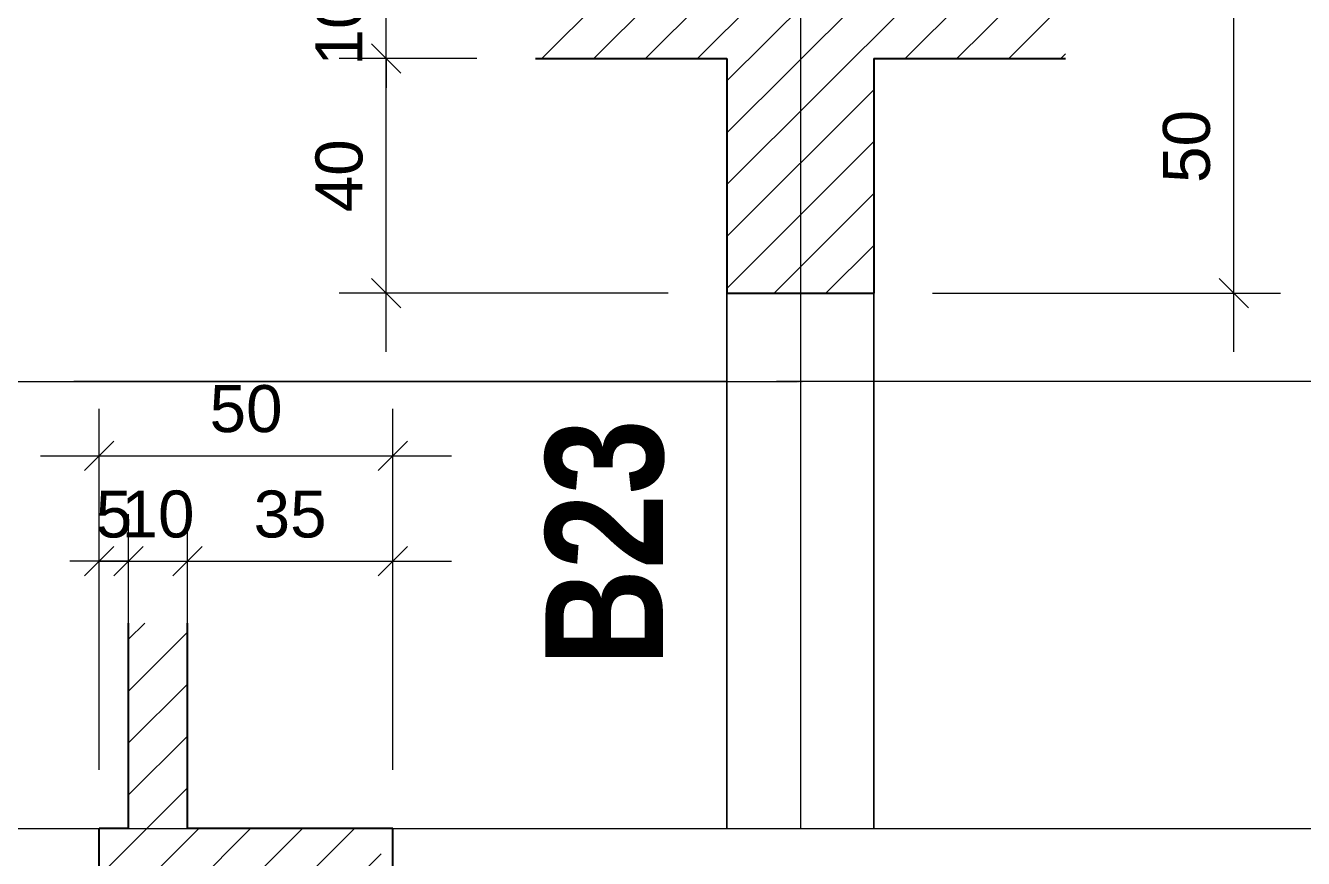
# Model space of a CAD drawing. Header units: millimetres. Extents: x 62 to 4126, y 148 to 2776.
# Drawn here: x 2746.9 to 2964.6, y 1535.5 to 1677.4 of the extents above; entities that cross this region are included whole.
import ezdxf

# ---------------------------------------------------------------- set-up
doc = ezdxf.new("R2010")
doc.units = ezdxf.units.MM
doc.linetypes.add('DASHDOT', pattern=[25.4, 12.7, -6.35, 0, -6.35])
doc.linetypes.add('Solid Line copy-002', pattern=[1150, 5, -278.333333, 595, -271.666667])
for name, color, linetype, lineweight in [('! Plochi sech', 210, 'Continuous', 25), ('!Dimension', 70, 'Continuous', 25), ('035', 30, 'Continuous', 30), ('Osi', 70, 'DASHDOT', 25)]:
    doc.layers.add(name, color=color, linetype=linetype, lineweight=lineweight)
doc.layers.add('text', color=7, linetype='Continuous')
doc.styles.add('GENERATED_STYLE_3', font='ARIALNB.TTF')
doc.styles.get("Standard").update_dxf_attribs({"font": 'arial.ttf'})
doc.dimstyles.get("Standard").update_dxf_attribs({"dimtxt": 2.5, "dimasz": 2.5, "dimexe": 1.25, "dimexo": 0.625, "dimtad": 1, "dimtxsty": 'Standard', "dimcen": 2.5, "dimazin": 3, "dimtfac": 1, "dimtmove": 0, "dimatfit": 3})

# ---------------------------------------------------------------- blocks, each defined once
blk = doc.blocks.new('_Oblique')
at = {"color": 0, "linetype": 'ByBlock', "lineweight": -2}
blk.add_line((-0.5, -0.5), (0.5, 0.5), dxfattribs=at)
blk = doc.blocks.new('*D1895')
at = {"layer": '! Plochi sech', "color": 7, "lineweight": 20, "transparency": 16777216}
for p, q in [((8945673.5, 4962529.5), (8945673.5, 4962964.6)), ((8945723.5, 4962879.5), (8945723.5, 4962964.6))]:
    blk.add_line(p, q, dxfattribs=at)
at = {"layer": '! Plochi sech', "color": 0, "lineweight": -2, "transparency": 16777216}
for p, q in [((8945673.5, 4962884.6), (8945623.5, 4962884.6)), ((8945673.5, 4962884.6), (8945723.5, 4962884.6)), ((8945723.5, 4962884.6), (8945773.5, 4962884.6))]:
    blk.add_line(p, q, dxfattribs=at)
at = {"layer": 'Defpoints', "color": 0, "transparency": 16777216}
for p in [(8945723.5, 4962884.6), (8945723.5, 4962779.5), (8945673.5, 4962429.5)]:
    blk.add_point(p, dxfattribs=at)
at = {"layer": '! Plochi sech', "color": 0, "lineweight": -2, "transparency": 16777216, "xscale": 50, "yscale": 50, "zscale": 50}
blk.add_blockref('_Oblique', (8945673.5, 4962884.6), dxfattribs=at)
at = {"layer": '! Plochi sech', "color": 0, "lineweight": -2, "transparency": 16777216, "xscale": 50, "yscale": 50, "zscale": 50, "rotation": 180}
blk.add_blockref('_Oblique', (8945723.5, 4962884.6), dxfattribs=at)
at = {"layer": '! Plochi sech', "color": 0, "transparency": 16777216, "insert": (8945698.5, 4962964.6), "char_height": 80, "attachment_point": 5}
blk.add_mtext('\\A1;5', dxfattribs=at)
blk = doc.blocks.new('*D1896')
at = {"layer": '! Plochi sech', "color": 7, "lineweight": 20, "transparency": 16777216}
for p, q in [((8945723.5, 4962529.5), (8945723.5, 4962964.6)), ((8945823.5, 4962879.5), (8945823.5, 4962964.6))]:
    blk.add_line(p, q, dxfattribs=at)
at = {"layer": '! Plochi sech', "color": 0, "lineweight": -2, "transparency": 16777216}
for p, q in [((8945723.5, 4962884.6), (8945673.5, 4962884.6)), ((8945723.5, 4962884.6), (8945823.5, 4962884.6)), ((8945823.5, 4962884.6), (8945873.5, 4962884.6))]:
    blk.add_line(p, q, dxfattribs=at)
at = {"layer": 'Defpoints', "color": 0, "transparency": 16777216}
for p in [(8945823.5, 4962884.6), (8945823.5, 4962779.5), (8945723.5, 4962429.5)]:
    blk.add_point(p, dxfattribs=at)
at = {"layer": '! Plochi sech', "color": 0, "lineweight": -2, "transparency": 16777216, "xscale": 50, "yscale": 50, "zscale": 50}
blk.add_blockref('_Oblique', (8945723.5, 4962884.6), dxfattribs=at)
at = {"layer": '! Plochi sech', "color": 0, "lineweight": -2, "transparency": 16777216, "xscale": 50, "yscale": 50, "zscale": 50, "rotation": 180}
blk.add_blockref('_Oblique', (8945823.5, 4962884.6), dxfattribs=at)
at = {"layer": '! Plochi sech', "color": 0, "transparency": 16777216, "insert": (8945773.5, 4962964.6), "char_height": 80, "attachment_point": 5}
blk.add_mtext('\\A1;10', dxfattribs=at)
blk = doc.blocks.new('*D1897')
at = {"layer": '! Plochi sech', "color": 7, "lineweight": 20, "transparency": 16777216}
for p, q in [((8945823.5, 4962529.5), (8945823.5, 4962964.6)), ((8946173.5, 4962529.5), (8946173.5, 4962964.6))]:
    blk.add_line(p, q, dxfattribs=at)
at = {"layer": '! Plochi sech', "color": 0, "lineweight": -2, "transparency": 16777216}
blk.add_line((8945723.5, 4962884.6), (8946273.5, 4962884.6), dxfattribs=at)
at = {"layer": 'Defpoints', "color": 0, "transparency": 16777216}
for p in [(8946173.5, 4962884.6), (8945823.5, 4962429.5), (8946173.5, 4962429.5)]:
    blk.add_point(p, dxfattribs=at)
at = {"layer": '! Plochi sech', "color": 0, "lineweight": -2, "transparency": 16777216, "xscale": 50, "yscale": 50, "zscale": 50, "rotation": 180}
blk.add_blockref('_Oblique', (8945823.5, 4962884.6), dxfattribs=at)
at = {"layer": '! Plochi sech', "color": 0, "lineweight": -2, "transparency": 16777216, "xscale": 50, "yscale": 50, "zscale": 50}
blk.add_blockref('_Oblique', (8946173.5, 4962884.6), dxfattribs=at)
at = {"layer": '! Plochi sech', "color": 0, "transparency": 16777216, "insert": (8945998.5, 4962964.6), "char_height": 80, "attachment_point": 5}
blk.add_mtext('\\A1;35', dxfattribs=at)
blk = doc.blocks.new('*D1898')
at = {"layer": '! Plochi sech', "color": 7, "lineweight": 20, "transparency": 16777216}
for p, q in [((8945673.5, 4962529.5), (8945673.5, 4963144.1)), ((8946173.5, 4962529.5), (8946173.5, 4963144.1))]:
    blk.add_line(p, q, dxfattribs=at)
at = {"layer": '! Plochi sech', "color": 0, "lineweight": -2, "transparency": 16777216}
blk.add_line((8945573.5, 4963064.1), (8946273.5, 4963064.1), dxfattribs=at)
at = {"layer": 'Defpoints', "color": 0, "transparency": 16777216}
for p in [(8946173.5, 4963064.1), (8945673.5, 4962429.5), (8946173.5, 4962429.5)]:
    blk.add_point(p, dxfattribs=at)
at = {"layer": '! Plochi sech', "color": 0, "lineweight": -2, "transparency": 16777216, "xscale": 50, "yscale": 50, "zscale": 50, "rotation": 180}
blk.add_blockref('_Oblique', (8945673.5, 4963064.1), dxfattribs=at)
at = {"layer": '! Plochi sech', "color": 0, "lineweight": -2, "transparency": 16777216, "xscale": 50, "yscale": 50, "zscale": 50}
blk.add_blockref('_Oblique', (8946173.5, 4963064.1), dxfattribs=at)
at = {"layer": '! Plochi sech', "color": 0, "transparency": 16777216, "insert": (8945923.5, 4963144.1), "char_height": 80, "attachment_point": 5}
blk.add_mtext('\\A1;50', dxfattribs=at)
blk = doc.blocks.new('*D2473')
at = {"layer": '!Dimension', "color": 0, "lineweight": -2}
for p, q in [((2646.91, 1616.72), (2646.91, 1616.93)), ((2647.09, 1616.75), (2753.95, 1616.75)), ((2866.23, 1616.75), (2755.16, 1616.75)), ((2866.41, 1616.72), (2866.41, 1616.93))]:
    blk.add_line(p, q, dxfattribs=at)
at = {"layer": '!Dimension', "color": 0}
for points in [[(2647.09, 1616.78), (2647.09, 1616.72), (2646.91, 1616.75)], [(2866.23, 1616.72), (2866.23, 1616.78), (2866.41, 1616.75)]]:
    blk.add_solid(points, dxfattribs=at)
at = {"layer": 'Defpoints', "color": 0}
for p in [(2646.91, 1616.66), (2866.41, 1616.75), (2866.41, 1616.66)]:
    blk.add_point(p, dxfattribs=at)
at = {"layer": '!Dimension', "color": 0, "insert": (2754.55, 1616.75), "char_height": 0.18, "attachment_point": 5}
blk.add_mtext('\\A1;219.5000', dxfattribs=at)
blk = doc.blocks.new('*D2074')
at = {"color": 0, "linetype": 'Continuous', "lineweight": -2, "transparency": 16777216}
for p, q in [((8980332.2, 5150164), (8980332.2, 5150214)), ((8980332.2, 5150064), (8980332.2, 5150164)), ((8980332.2, 5150064), (8980332.2, 5150014))]:
    blk.add_line(p, q, dxfattribs=at)
at = {"color": 7, "linetype": 'Continuous', "lineweight": 20, "transparency": 16777216}
for p, q in [((8980486.3, 5150164), (8980252.2, 5150164)), ((8980486.3, 5150064), (8980252.2, 5150064))]:
    blk.add_line(p, q, dxfattribs=at)
at = {"layer": 'Defpoints', "color": 0, "linetype": 'Continuous', "transparency": 16777216}
for p in [(8980332.2, 5150164), (8980586.3, 5150164), (8980586.3, 5150064)]:
    blk.add_point(p, dxfattribs=at)
at = {"color": 0, "linetype": 'Continuous', "lineweight": -2, "transparency": 16777216, "xscale": 50, "yscale": 50, "zscale": 50}
for p, rotation in [((8980332.2, 5150164), 270), ((8980332.2, 5150064), 90)]:
    blk.add_blockref('_Oblique', p, dxfattribs=dict(at, rotation=rotation))
at = {"color": 0, "linetype": 'Continuous', "lineweight": 25, "transparency": 16777216, "insert": (8980252.2, 5150114), "char_height": 80, "attachment_point": 5, "rotation": 90}
blk.add_mtext('\\A1;10', dxfattribs=at)
blk = doc.blocks.new('*D2075')
at = {"color": 0, "linetype": 'Continuous', "lineweight": -2, "transparency": 16777216}
blk.add_line((8980332.2, 5149564), (8980332.2, 5150164), dxfattribs=at)
at = {"color": 7, "linetype": 'Continuous', "lineweight": 20, "transparency": 16777216}
for p, q in [((8980486.3, 5150064), (8980252.2, 5150064)), ((8980812.6, 5149664), (8980252.2, 5149664))]:
    blk.add_line(p, q, dxfattribs=at)
at = {"layer": 'Defpoints', "color": 0, "linetype": 'Continuous', "transparency": 16777216}
for p in [(8980332.2, 5150064), (8980586.3, 5150064), (8980912.6, 5149664)]:
    blk.add_point(p, dxfattribs=at)
at = {"color": 0, "linetype": 'Continuous', "lineweight": -2, "transparency": 16777216, "xscale": 50, "yscale": 50, "zscale": 50}
for p, rotation in [((8980332.2, 5150064), 90), ((8980332.2, 5149664), 270)]:
    blk.add_blockref('_Oblique', p, dxfattribs=dict(at, rotation=rotation))
at = {"color": 0, "linetype": 'Continuous', "lineweight": 25, "transparency": 16777216, "insert": (8980252.2, 5149864), "char_height": 80, "attachment_point": 5, "rotation": 90}
blk.add_mtext('\\A1;40', dxfattribs=at)
blk = doc.blocks.new('*D2076')
at = {"color": 0, "linetype": 'Continuous', "lineweight": -2, "transparency": 16777216}
blk.add_line((8981775.6, 5149564), (8981775.6, 5150264), dxfattribs=at)
at = {"color": 7, "linetype": 'Continuous', "lineweight": 20, "transparency": 16777216}
for p, q in [((8981588.9, 5150164), (8981855.6, 5150164)), ((8981262.6, 5149664), (8981855.6, 5149664))]:
    blk.add_line(p, q, dxfattribs=at)
at = {"layer": 'Defpoints', "color": 0, "linetype": 'Continuous', "transparency": 16777216}
for p in [(8981488.9, 5150164), (8981775.6, 5150164), (8981162.6, 5149664)]:
    blk.add_point(p, dxfattribs=at)
at = {"color": 0, "linetype": 'Continuous', "lineweight": -2, "transparency": 16777216, "xscale": 50, "yscale": 50, "zscale": 50}
for p, rotation in [((8981775.6, 5150164), 90), ((8981775.6, 5149664), 270)]:
    blk.add_blockref('_Oblique', p, dxfattribs=dict(at, rotation=rotation))
at = {"color": 0, "linetype": 'Continuous', "lineweight": 25, "transparency": 16777216, "insert": (8981695.6, 5149914), "char_height": 80, "attachment_point": 5, "rotation": 90}
blk.add_mtext('\\A1;50', dxfattribs=at)
blk = doc.blocks.new('*D2561')
at = {"layer": '!Dimension', "color": 0, "lineweight": -2}
for p, q in [((2866.41, 1616.72), (2866.41, 1616.93)), ((2866.59, 1616.75), (2878.37, 1616.75)), ((2891.23, 1616.75), (2879.44, 1616.75)), ((2891.41, 1616.72), (2891.41, 1616.93))]:
    blk.add_line(p, q, dxfattribs=at)
at = {"layer": '!Dimension', "color": 0}
for points in [[(2866.59, 1616.78), (2866.59, 1616.72), (2866.41, 1616.75)], [(2891.23, 1616.72), (2891.23, 1616.78), (2891.41, 1616.75)]]:
    blk.add_solid(points, dxfattribs=at)
at = {"layer": 'Defpoints', "color": 0}
for p in [(2866.41, 1616.66), (2891.41, 1616.75), (2891.41, 1616.66)]:
    blk.add_point(p, dxfattribs=at)
at = {"layer": '!Dimension', "color": 0, "insert": (2878.91, 1616.75), "char_height": 0.18, "attachment_point": 5}
blk.add_mtext('\\A1;25.0000', dxfattribs=at)
blk = doc.blocks.new('*D2597')
at = {"layer": '!Dimension', "color": 0, "lineweight": -2}
for p, q in [((2646.91, 1616.72), (2646.91, 1616.93)), ((2647.09, 1616.75), (2873.61, 1616.75)), ((3110.23, 1616.75), (2874.82, 1616.75)), ((3110.41, 1616.72), (3110.41, 1616.93))]:
    blk.add_line(p, q, dxfattribs=at)
at = {"layer": '!Dimension', "color": 0}
for points in [[(2647.09, 1616.78), (2647.09, 1616.72), (2646.91, 1616.75)], [(3110.23, 1616.72), (3110.23, 1616.78), (3110.41, 1616.75)]]:
    blk.add_solid(points, dxfattribs=at)
at = {"layer": 'Defpoints', "color": 0}
for p in [(2646.91, 1616.66), (3110.41, 1616.75), (3110.41, 1616.66)]:
    blk.add_point(p, dxfattribs=at)
at = {"layer": '!Dimension', "color": 0, "insert": (2874.22, 1616.75), "char_height": 0.18, "attachment_point": 5}
blk.add_mtext('\\A1;463.5000', dxfattribs=at)
blk = doc.blocks.new('A$C26703FA6')
at = {"layer": '! Plochi sech'}
h = blk.add_hatch(dxfattribs=at)
h.set_pattern_fill('ANSI31', color=256, scale=500)
h.set_pattern_definition([(45, (-8945843.49, -4962429.46), (-44.19417382, 44.19417382), [])])
h.paths.add_polyline_path([(0, 350), (-100, 350), (-100, 0), (-150, 0), (-150, -600), (-50, -600), (-50, -250), (330, -250), (330, 0), (0, 0)])
at = {"color": 3, "linetype": 'Continuous', "lineweight": 35}
for p, q in [((-100, 0), (-100, 350)), ((0, 0), (0, 350)), ((-150, -600), (-150, 0)), ((-100, 0), (-150, 0)), ((350, 0), (0, 0)), ((350, -250), (350, 0))]:
    blk.add_line(p, q, dxfattribs=at)
at = {"layer": '! Plochi sech'}
dim = blk.add_linear_dim(base=(350, 634.635), p1=(-150, 0), p2=(350, 0), dimstyle='Standard', dxfattribs=at)
dim.commit()
dim.dimension.update_dxf_attribs({"geometry": '*D1898', "text_midpoint": (100, 634.635), "dimtype": 128, "insert": (-8945823.493, -4962429.458)})
for base, p1, p2, picture, middle in [((-100, 455.135), (-150, 0), (-100, 350), '*D1895', (-125, 535.135)), ((0, 455.135), (-100, 0), (0, 350), '*D1896', (-50, 535.135)), ((350, 455.135), (0, 0), (350, 0), '*D1897', (175, 535.135))]:
    dim = blk.add_linear_dim(base=base, p1=p1, p2=p2, dimstyle='Standard', dxfattribs=at)
    dim.commit()
    dim.dimension.update_dxf_attribs({"geometry": picture, "text_midpoint": middle, "insert": (-8945823.493, -4962429.458)})
blk = doc.blocks.new('A$C161241C2')
at = {"linetype": 'Continuous', "lineweight": 25}
h = blk.add_hatch(dxfattribs=at)
h.set_pattern_fill('ANSI31', scale=500, style=0)
h.set_pattern_definition([(45, (-8841307.757, -4844615.185), (-44.19417382, 44.19417382), [])])
h.paths.add_polyline_path([(0, 0), (326.283, 0), (326.283, 100), (-576.283, 100), (-576.283, 0), (-250, 0), (-250, -400), (0, -400)])
at = {"color": 3, "linetype": 'Continuous', "lineweight": 35}
for p, q in [((-576.283, 100), (326.283, 100)), ((-576.283, 0), (-250, 0)), ((-250, 0), (-250, -400)), ((0, 0), (326.283, 0)), ((0, 0), (0, -400)), ((-250, -400), (0, -400))]:
    blk.add_line(p, q, dxfattribs=at)
at = {"color": 7, "linetype": 'Continuous', "lineweight": 25}
for base, p1, p2, picture, middle in [((612.99, 100), (0, -400), (326.283, 100), '*D2076', (532.99, -150)), ((-830.405, 100), (-576.283, 0), (-576.283, 100), '*D2074', (-910.405, 50)), ((-830.405, 0), (-250, -400), (-576.283, 0), '*D2075', (-910.405, -200))]:
    dim = blk.add_linear_dim(base=base, p1=p1, p2=p2, angle=90, dimstyle='Standard', dxfattribs=at)
    dim.commit()
    dim.dimension.update_dxf_attribs({"geometry": picture, "text_midpoint": middle, "insert": (-8981162.572, -5150064)})

msp = doc.modelspace()

# ---------------------------------------------------------------- linework, layer by layer
at = {"layer": '035'}
for p, q in [((2866.415, 1671.66), (2866.415, 1540.637)), ((2891.415, 1671.66), (2891.415, 1540.637))]:
    msp.add_line(p, q, dxfattribs=at)
at = {"layer": '035', "color": 1, "lineweight": 25}
msp.add_line((2402.905, 1540.637), (3842.905, 1540.637), dxfattribs=at)
at = {"layer": 'Osi', "linetype": 'Solid Line copy-002', "lineweight": 25}
msp.add_line((2878.915, 2095.637), (2878.915, 1540.637), dxfattribs=at)

# ---------------------------------------------------------------- block references
at = {"layer": '! Plochi sech', "xscale": 0.1, "yscale": 0.1, "zscale": 0.1}
for name, p in [('A$C161241C2', (2891.415, 1671.816)), ('A$C26703FA6', (2774.5, 1540.637))]:
    msp.add_blockref(name, p, dxfattribs=at)

# ---------------------------------------------------------------- texts
at = {"layer": 'text', "color": 3, "linetype": 'Continuous', "lineweight": 5, "insert": (2835.496, 1589.303), "char_height": 20, "attachment_point": 2, "rotation": 90, "style": 'GENERATED_STYLE_3'}
msp.add_mtext('B23', dxfattribs=at)

# ---------------------------------------------------------------- dimensions: what is measured, and where the dimension line sits
at = {"layer": '!Dimension'}
for base, p2, picture, middle in [((2866.405, 1616.751), (2866.405, 1616.66), '*D2473', (2754.553, 1616.751)), ((3110.405, 1616.751), (3110.405, 1616.66), '*D2597', (2874.215, 1616.751))]:
    dim = msp.add_linear_dim(base=base, p1=(2646.905, 1616.66), p2=p2, dimstyle='Standard', dxfattribs=at)
    dim.commit()
    dim.dimension.update_dxf_attribs({"geometry": picture, "text_midpoint": middle, "dimtype": 160})
dim = msp.add_linear_dim(base=(2891.405, 1616.751), p1=(2866.405, 1616.66), p2=(2891.405, 1616.66), dimstyle='Standard', dxfattribs=at)
dim.commit()
dim.dimension.update_dxf_attribs({"geometry": '*D2561', "text_midpoint": (2878.905, 1616.751)})

doc.saveas('drawing.dxf')
